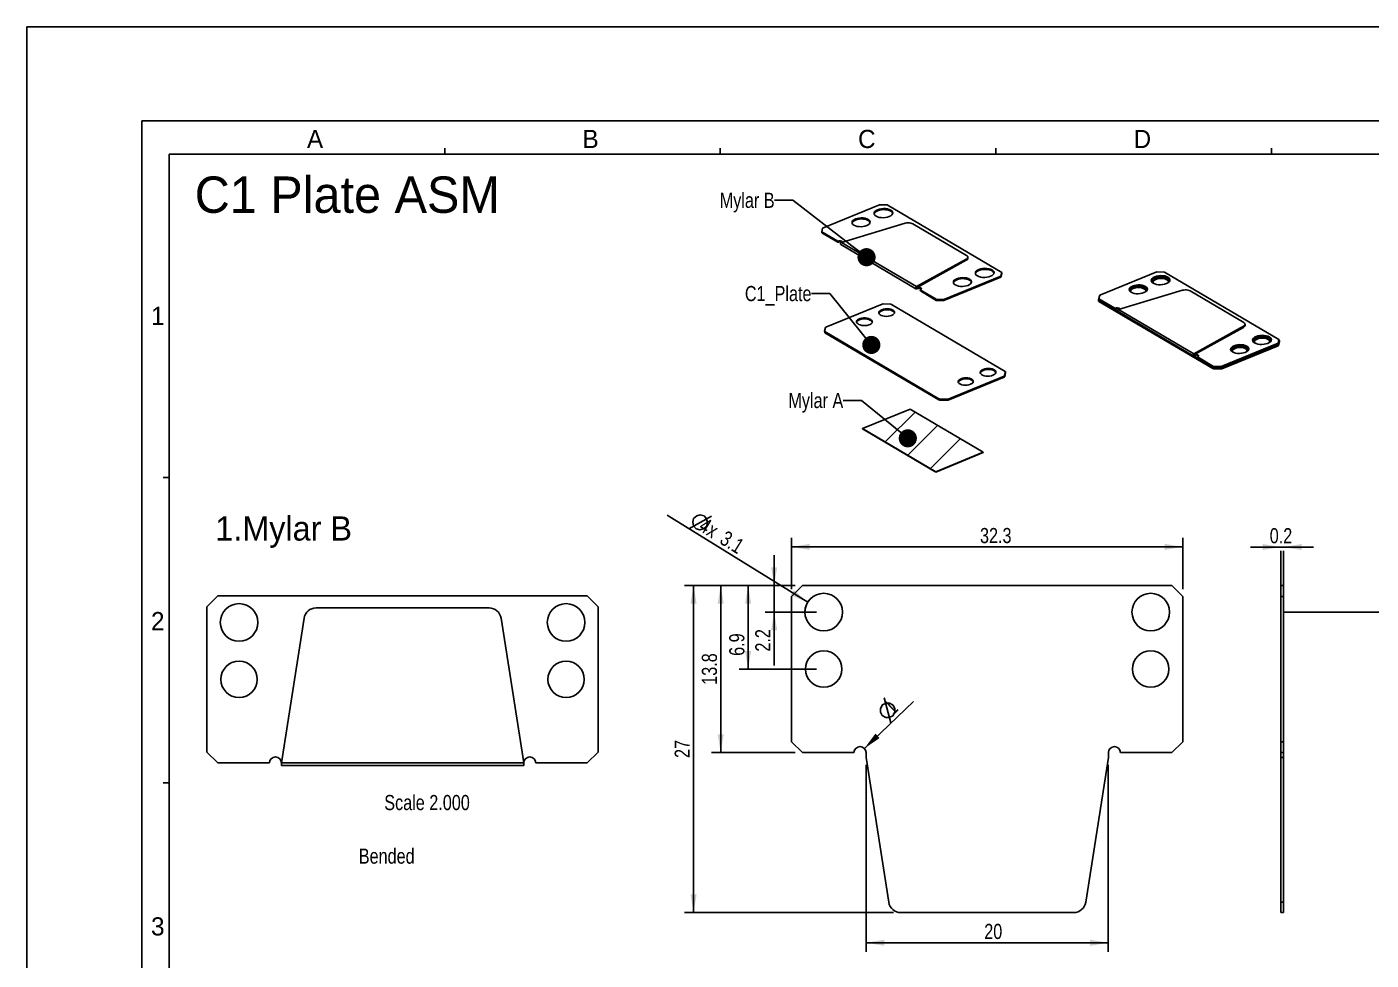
# Model space of a CAD drawing. Header units: millimetres. Extents: x 0 to 420, y 0 to 297.
# Drawn here: x 0 to 222, y 142.9 to 297 of the extents above; entities that cross this region are included whole.
import ezdxf

# ---------------------------------------------------------------- set-up
doc = ezdxf.new("R2010")
doc.units = ezdxf.units.MM
doc.header["$LTSCALE"] = 23.1
doc.layers.get('0').update_dxf_attribs({"linetype": 'CONTINUOUS'})
doc.layers.add('ASSEM_MEM', color=7, linetype='CONTINUOUS')
doc.styles.get("Standard").update_dxf_attribs({"font": 'txt', "width": 0.8})
doc.styles.add('TEXTSTYLE_2', font='txt')
doc.styles.add('TEXTSTYLE_9', font='ar_wgl__.ttf')
doc.dimstyles.new('DIMSTYLE_1', dxfattribs={"dimtxt": 2.5, "dimasz": 3, "dimexe": 1.5, "dimexo": 1.2, "dimtad": 1, "dimlfac": 0.5, "dimdsep": 46, "dimtxsty": 'STANDARD', "dimblk": '_FILLED', "dimblk1": '_FILLED', "dimblk2": '_FILLED', "dimcen": 0.09, "dimazin": 2, "dimtp": 0.01, "dimtm": 0.01, "dimtfac": 1, "dimtofl": 0, "dimtmove": 0, "dimatfit": 3, "dimldrblk": '_FILLED', "dimfxl": 1, "dimtolj": 1, "dimarcsym": 0})
doc.dimstyles.new('DIMSTYLE_2', dxfattribs={"dimtxt": 2.5, "dimasz": 3, "dimexe": 1.5, "dimexo": 1.2, "dimtad": 1, "dimlfac": 0.5, "dimdsep": 46, "dimtxsty": 'STANDARD', "dimblk": '_FILLED', "dimblk1": '_FILLED', "dimblk2": '_FILLED', "dimcen": 0.09, "dimazin": 2, "dimtp": 0.01, "dimtm": 0.01, "dimtfac": 1, "dimtofl": 0, "dimtmove": 0, "dimatfit": 1, "dimldrblk": '_FILLED', "dimfxl": 1, "dimtolj": 1, "dimarcsym": 0})
doc.dimstyles.get("Standard").update_dxf_attribs({"dimtxt": 2.5, "dimasz": 3, "dimexe": 1.5, "dimexo": 1.2, "dimtad": 1, "dimdsep": 46, "dimtxsty": 'STANDARD', "dimblk": '_FILLED', "dimblk1": '_FILLED', "dimblk2": '_FILLED', "dimcen": 0.09, "dimazin": 2, "dimtol": 1, "dimtp": 0.01, "dimtm": 0.01, "dimtfac": 1, "dimtofl": 0, "dimtmove": 0, "dimatfit": 3, "dimldrblk": '_FILLED', "dimfxl": 1, "dimtolj": 1, "dimarcsym": 0})

# ---------------------------------------------------------------- blocks, each defined once
blk = doc.blocks.new('_FILLED')
at = {"color": 0, "linetype": 'BYBLOCK'}
blk.add_solid([(0, 0), (-1, 0.167), (-1, -0.167)], dxfattribs=at)
blk = doc.blocks.new('*D5')
at = {"color": 7, "linetype": 'CONTINUOUS'}
for p, q in [((126.28, 204.19), (126.28, 212.66)), ((126.28, 211.16), (158.58, 211.16)), ((190.88, 211.16), (158.58, 211.16)), ((190.88, 204.19), (190.88, 212.66))]:
    blk.add_line(p, q, dxfattribs=at)
at = {"color": 7, "linetype": 'CONTINUOUS', "xscale": 3, "yscale": 3, "zscale": 3, "rotation": 180}
blk.add_blockref('_FILLED', (126.28, 211.16), dxfattribs=at)
at = {"color": 7, "linetype": 'CONTINUOUS', "xscale": 3, "yscale": 3, "zscale": 3}
blk.add_blockref('_FILLED', (190.88, 211.16), dxfattribs=at)
at = {"color": 7, "linetype": 'CONTINUOUS', "insert": (159.99, 214.28), "char_height": 2.5, "width": 8, "attachment_point": 2, "line_spacing_factor": 0.9}
blk.add_mtext('32.3', dxfattribs=at)
blk = doc.blocks.new('*D6')
at = {"color": 7, "linetype": 'CONTINUOUS'}
for p, q in [((207.08, 211.13), (202.08, 211.13)), ((202.08, 211.13), (207.28, 211.13)), ((212.48, 211.13), (207.28, 211.13)), ((207.48, 211.13), (212.48, 211.13)), ((207.08, 201.59), (207.08, 210.5)), ((207.48, 204.19), (207.48, 210.5))]:
    blk.add_line(p, q, dxfattribs=at)
at = {"color": 7, "linetype": 'CONTINUOUS', "xscale": 3, "yscale": 3, "zscale": 3}
blk.add_blockref('_FILLED', (207.08, 211.13), dxfattribs=at)
at = {"color": 7, "linetype": 'CONTINUOUS', "xscale": 3, "yscale": 3, "zscale": 3, "rotation": 180}
blk.add_blockref('_FILLED', (207.48, 211.13), dxfattribs=at)
at = {"color": 7, "linetype": 'CONTINUOUS', "insert": (207.09, 214.25), "char_height": 2.5, "width": 6, "attachment_point": 2, "line_spacing_factor": 0.9}
blk.add_mtext('0.2', dxfattribs=at)
blk = doc.blocks.new('*D7')
at = {"color": 7, "linetype": 'CONTINUOUS'}
for p, q in [((126.88, 204.79), (108.59, 204.79)), ((110.09, 204.79), (110.09, 177.79)), ((110.09, 150.79), (110.09, 177.79)), ((143.09, 150.79), (108.59, 150.79))]:
    blk.add_line(p, q, dxfattribs=at)
at = {"color": 7, "linetype": 'CONTINUOUS', "xscale": 3, "yscale": 3, "zscale": 3}
for p, rotation in [((110.09, 204.79), 90), ((110.09, 150.79), 270)]:
    blk.add_blockref('_FILLED', p, dxfattribs=dict(at, rotation=rotation))
at = {"color": 7, "linetype": 'CONTINUOUS', "insert": (106.96, 177.79), "char_height": 2.5, "width": 4, "attachment_point": 2, "rotation": 90, "line_spacing_factor": 0.9}
blk.add_mtext('27', dxfattribs=at)
blk = doc.blocks.new('*D11')
at = {"color": 7, "linetype": 'CONTINUOUS'}
blk.add_line((128.94, 202.02), (105.71, 216.37), dxfattribs=at)
at = {"color": 7, "linetype": 'CONTINUOUS', "xscale": 3, "yscale": 3, "zscale": 3, "rotation": 328.2949867816}
blk.add_blockref('_FILLED', (128.94, 202.02), dxfattribs=at)
at = {"color": 7, "linetype": 'CONTINUOUS', "insert": (118.7, 212.02), "char_height": 2.5, "width": 20, "attachment_point": 3, "rotation": 328.295, "line_spacing_factor": 0.9}
blk.add_mtext('4x{\\ftxt;\\W0.0001;\\H0.0001;\\~}{\\ftxt;\\W1.3333333333;\\H2.5; }{\\ftxt;\\W0.0001;\\H0.0001;\\~}3.1', dxfattribs=at)
blk = doc.blocks.new('*D13')
at = {"color": 7, "linetype": 'CONTINUOUS'}
for p, q in [((126.88, 204.79), (113.07, 204.79)), ((114.57, 204.79), (114.57, 190.99)), ((114.57, 177.19), (114.57, 190.99)), ((126.88, 177.19), (113.07, 177.19))]:
    blk.add_line(p, q, dxfattribs=at)
at = {"color": 7, "linetype": 'CONTINUOUS', "xscale": 3, "yscale": 3, "zscale": 3}
for p, rotation in [((114.57, 204.79), 90), ((114.57, 177.19), 270)]:
    blk.add_blockref('_FILLED', p, dxfattribs=dict(at, rotation=rotation))
at = {"color": 7, "linetype": 'CONTINUOUS', "insert": (111.45, 190.99), "char_height": 2.5, "width": 8, "attachment_point": 2, "rotation": 90, "line_spacing_factor": 0.9}
blk.add_mtext('13.8', dxfattribs=at)
blk = doc.blocks.new('*D14')
at = {"color": 7, "linetype": 'CONTINUOUS'}
for p, q in [((123.4, 204.79), (123.4, 209.79)), ((123.4, 209.79), (123.4, 202.59)), ((126.88, 204.79), (121.9, 204.79)), ((123.4, 191.58), (123.4, 202.59)), ((130.38, 200.39), (121.9, 200.39)), ((123.4, 200.39), (123.4, 191.58))]:
    blk.add_line(p, q, dxfattribs=at)
at = {"color": 7, "linetype": 'CONTINUOUS', "xscale": 3, "yscale": 3, "zscale": 3}
for p, rotation in [((123.4, 204.79), 270), ((123.4, 200.39), 90)]:
    blk.add_blockref('_FILLED', p, dxfattribs=dict(at, rotation=rotation))
at = {"color": 7, "linetype": 'CONTINUOUS', "insert": (120.27, 197.58), "char_height": 2.5, "width": 6, "attachment_point": 3, "rotation": 90, "line_spacing_factor": 0.9}
blk.add_mtext('2.2', dxfattribs=at)
blk = doc.blocks.new('*D15')
at = {"color": 7, "linetype": 'CONTINUOUS'}
for p, q in [((126.88, 204.79), (117.6, 204.79)), ((119.1, 204.79), (119.1, 197.89)), ((119.1, 190.99), (119.1, 197.89)), ((130.38, 190.99), (117.6, 190.99))]:
    blk.add_line(p, q, dxfattribs=at)
at = {"color": 7, "linetype": 'CONTINUOUS', "xscale": 3, "yscale": 3, "zscale": 3}
for p, rotation in [((119.1, 204.79), 90), ((119.1, 190.99), 270)]:
    blk.add_blockref('_FILLED', p, dxfattribs=dict(at, rotation=rotation))
at = {"color": 7, "linetype": 'CONTINUOUS', "insert": (115.98, 195.02), "char_height": 2.5, "width": 6, "attachment_point": 2, "rotation": 90, "line_spacing_factor": 0.9}
blk.add_mtext('6.9', dxfattribs=at)
blk = doc.blocks.new('*D16')
at = {"color": 7, "linetype": 'CONTINUOUS'}
for p, q in [((138.58, 175.19), (138.58, 144.3)), ((178.58, 175.19), (178.58, 144.3)), ((138.58, 145.8), (158.58, 145.8)), ((178.58, 145.8), (158.58, 145.8))]:
    blk.add_line(p, q, dxfattribs=at)
at = {"color": 7, "linetype": 'CONTINUOUS', "xscale": 3, "yscale": 3, "zscale": 3, "rotation": 180}
blk.add_blockref('_FILLED', (138.58, 145.8), dxfattribs=at)
at = {"color": 7, "linetype": 'CONTINUOUS', "xscale": 3, "yscale": 3, "zscale": 3}
blk.add_blockref('_FILLED', (178.58, 145.8), dxfattribs=at)
at = {"color": 7, "linetype": 'CONTINUOUS', "insert": (159.58, 148.92), "char_height": 2.5, "width": 4, "attachment_point": 2, "line_spacing_factor": 0.9}
blk.add_mtext('20', dxfattribs=at)
blk = doc.blocks.new('*D17')
at = {"color": 7, "linetype": 'CONTINUOUS'}
blk.add_line((138.3, 177.88), (146.38, 185.63), dxfattribs=at)
at = {"color": 7, "linetype": 'CONTINUOUS', "xscale": 3, "yscale": 3, "zscale": 3, "rotation": 223.8231739603}
blk.add_blockref('_FILLED', (138.3, 177.88), dxfattribs=at)
at = {"color": 7, "linetype": 'CONTINUOUS', "insert": (140.37, 184.2), "char_height": 2.5, "width": 8, "attachment_point": 1, "rotation": 43.8232, "line_spacing_factor": 0.9, "style": 'TEXTSTYLE_2'}
blk.add_mtext('{\\ftxt;\\W0.0001;\\H0.0001;\\~}{\\ftxt;\\W1.3333333333;\\H2.5; }{\\ftxt;\\W0.0001;\\H0.0001;\\~}{\\W0.8;1}', dxfattribs=at)

msp = doc.modelspace()

# ---------------------------------------------------------------- linework, layer by layer
at = {"color": 7, "linetype": 'CONTINUOUS'}
for p, q in [((0, 0), (0, 297)), ((0, 297), (420, 297)), ((19, 15.5), (19, 281.5)), ((19, 281.5), (401, 281.5)), ((23.5, 276), (23.5, 21)), ((23.5, 276), (396, 276)), ((69, 276), (69, 277)), ((114.5, 276), (114.5, 277)), ((160, 276), (160, 277)), ((205.5, 276), (205.5, 277)), ((23.5, 222.6), (22.5, 222.6)), ((109.293, 214.156), (113.037, 216.252)), ((142.685, 182.086), (141.591, 186.234)), ((23.5, 172.2), (22.5, 172.2))]:
    msp.add_line(p, q, dxfattribs=at)
for points in [[(110.102, 215.861), (110.607, 216.283), (111.181, 216.419), (111.822, 216.267), (112.244, 215.762), (112.38, 215.188), (112.228, 214.547), (111.723, 214.125), (111.149, 213.989), (110.508, 214.141), (110.086, 214.646), (109.95, 215.22), (110.102, 215.861)], [(141.236, 183.295), (140.954, 183.89), (140.966, 184.479), (141.272, 185.062), (141.868, 185.344), (142.457, 185.332), (143.04, 185.026), (143.322, 184.43), (143.31, 183.841), (143.003, 183.258), (142.408, 182.976), (141.819, 182.988), (141.236, 183.295)]]:
    msp.add_lwpolyline(points, dxfattribs=at)
msp.add_arc((131.581, 200.388), 3.1, 127.13373, 180, dxfattribs=at)
at = {"layer": 'ASSEM_MEM', "color": 7, "linetype": 'CONTINUOUS'}
for p, q in [((140.813, 267.636), (131.404, 263.781)), ((142.076, 267.597), (140.813, 267.636)), ((160.986, 256.459), (142.076, 267.597)), ((145.036, 264.579), (134.505, 261.42)), ((136.297, 264.694), (136.275, 264.596)), ((139.233, 264.711), (139.22, 264.763)), ((139.933, 266.208), (139.91, 266.104)), ((142.968, 266.223), (142.954, 266.279)), ((155.171, 259.272), (146.312, 264.49)), ((131.404, 263.781), (131.256, 263.163)), ((131.256, 263.163), (131.262, 262.988)), ((131.256, 263.163), (133.891, 261.611)), ((131.262, 262.988), (133.897, 261.436)), ((133.897, 261.436), (133.891, 261.611)), ((146.81, 253.769), (134.41, 261.073)), ((146.906, 254.116), (134.505, 261.42)), ((134.556, 261.435), (134.551, 261.438)), ((146.906, 254.116), (155.12, 258.64)), ((155.126, 258.465), (146.911, 253.942)), ((155.12, 258.64), (155.126, 258.465)), ((155.386, 258.984), (155.392, 258.81)), ((151.43, 251.985), (160.839, 255.841)), ((151.436, 251.81), (160.845, 255.666)), ((156.673, 256.348), (156.651, 256.244)), ((159.708, 256.363), (159.694, 256.419)), ((160.839, 255.841), (160.986, 256.459)), ((160.839, 255.841), (160.845, 255.666)), ((160.992, 256.284), (160.845, 255.666)), ((160.986, 256.459), (160.992, 256.284)), ((186.584, 256.57), (177.175, 252.714)), ((187.847, 256.531), (186.584, 256.57)), ((206.757, 245.392), (187.847, 256.531)), ((146.917, 253.767), (146.906, 254.116)), ((147.537, 253.402), (147.531, 253.576)), ((147.531, 253.576), (150.167, 252.024)), ((147.537, 253.402), (150.172, 251.85)), ((147.687, 253.685), (147.659, 253.717)), ((153.037, 254.834), (153.016, 254.736)), ((155.973, 254.851), (155.96, 254.902)), ((190.807, 253.513), (180.277, 250.354)), ((182.068, 253.627), (182.046, 253.529)), ((182.277, 253.509), (182.237, 253.398)), ((182.346, 253.192), (182.583, 253.082)), ((182.543, 253.101), (182.486, 253.134)), ((184.452, 253.763), (184.446, 253.938)), ((184.446, 253.938), (184.57, 253.865)), ((184.452, 253.763), (184.576, 253.69)), ((184.576, 253.69), (184.57, 253.865)), ((184.825, 253.426), (184.824, 253.432)), ((185.004, 253.644), (184.991, 253.696)), ((185.704, 255.142), (185.681, 255.038)), ((185.94, 254.913), (185.935, 254.887)), ((186.032, 255.061), (185.94, 254.913)), ((187.874, 254.522), (188.168, 254.618)), ((188.497, 254.958), (188.458, 255.057)), ((188.739, 255.156), (188.725, 255.213)), ((200.942, 248.206), (192.083, 253.424)), ((141.234, 251.232), (131.956, 247.429)), ((142.621, 251.217), (141.381, 251.256)), ((161.562, 240.107), (142.755, 251.184)), ((150.167, 252.024), (150.172, 251.85)), ((150.167, 252.024), (151.43, 251.985)), ((151.436, 251.81), (150.172, 251.85)), ((151.43, 251.985), (151.436, 251.81)), ((176.964, 251.93), (176.963, 251.917)), ((176.963, 251.917), (176.969, 251.742)), ((177.109, 252.536), (176.964, 251.93)), ((176.979, 251.88), (177.006, 251.859)), ((177.006, 251.859), (177.012, 251.684)), ((177.006, 251.859), (195.814, 240.781)), ((177.012, 251.684), (195.819, 240.606)), ((177.175, 252.714), (177.027, 252.096)), ((177.027, 252.096), (177.033, 251.921)), ((177.027, 252.096), (179.662, 250.544)), ((177.033, 251.921), (179.668, 250.369)), ((139.224, 248.59), (139.218, 248.765)), ((139.218, 248.765), (139.342, 248.691)), ((139.348, 248.517), (139.342, 248.691)), ((140.712, 249.74), (140.707, 249.714)), ((140.803, 249.888), (140.712, 249.74)), ((143.269, 249.785), (143.23, 249.884)), ((179.668, 250.369), (179.662, 250.544)), ((192.581, 242.703), (180.181, 250.007)), ((192.677, 243.05), (180.277, 250.354)), ((180.327, 250.369), (180.322, 250.372)), ((131.736, 246.756), (131.735, 246.744)), ((131.735, 246.743), (131.741, 246.569)), ((131.881, 247.362), (131.736, 246.756)), ((131.778, 246.686), (131.784, 246.511)), ((131.778, 246.686), (150.585, 235.608)), ((131.784, 246.511), (150.591, 235.433)), ((137.049, 248.336), (137.009, 248.225)), ((137.382, 247.888), (137.258, 247.961)), ((139.224, 248.59), (139.348, 248.517)), ((139.597, 248.253), (139.596, 248.259)), ((192.677, 243.05), (200.891, 247.573)), ((200.897, 247.399), (192.683, 242.875)), ((200.891, 247.573), (200.897, 247.399)), ((201.157, 247.918), (201.163, 247.743)), ((197.201, 240.918), (206.61, 244.774)), ((197.207, 240.744), (206.616, 244.6)), ((197.334, 240.734), (206.613, 244.536)), ((197.34, 240.559), (206.619, 244.362)), ((202.444, 245.282), (202.422, 245.178)), ((202.68, 245.053), (202.676, 245.027)), ((202.772, 245.201), (202.68, 245.053)), ((204.614, 244.662), (204.909, 244.758)), ((205.237, 245.098), (205.198, 245.197)), ((205.479, 245.296), (205.465, 245.353)), ((206.61, 244.774), (206.757, 245.392)), ((206.61, 244.774), (206.616, 244.6)), ((206.613, 244.536), (206.649, 244.556)), ((206.619, 244.362), (206.613, 244.536)), ((206.763, 245.217), (206.616, 244.6)), ((206.649, 244.556), (206.675, 244.578)), ((206.675, 244.578), (206.687, 244.603)), ((206.687, 244.603), (206.832, 245.209)), ((206.693, 244.429), (206.687, 244.603)), ((206.838, 245.035), (206.693, 244.429)), ((206.757, 245.392), (206.763, 245.217)), ((206.79, 245.28), (206.761, 245.297)), ((206.817, 245.259), (206.79, 245.28)), ((206.831, 245.235), (206.817, 245.259)), ((206.833, 245.222), (206.831, 245.235)), ((206.832, 245.209), (206.833, 245.222)), ((206.832, 245.209), (206.838, 245.035)), ((206.834, 245.209), (206.839, 245.047)), ((206.839, 245.047), (206.838, 245.035)), ((192.688, 242.7), (192.677, 243.05)), ((193.303, 242.51), (195.938, 240.958)), ((193.308, 242.335), (193.303, 242.51)), ((193.308, 242.335), (195.943, 240.783)), ((193.458, 242.619), (193.431, 242.651)), ((198.808, 243.767), (198.787, 243.669)), ((199.044, 243.54), (199.041, 243.519)), ((199.132, 243.682), (199.044, 243.54)), ((200.907, 243.173), (201.193, 243.266)), ((201.502, 243.585), (201.465, 243.678)), ((201.744, 243.784), (201.731, 243.836)), ((157.452, 239.88), (157.447, 239.854)), ((157.544, 240.028), (157.452, 239.88)), ((160.009, 239.924), (159.97, 240.024)), ((161.459, 239.43), (161.604, 240.036)), ((161.61, 239.861), (161.465, 239.255)), ((161.605, 240.049), (161.603, 240.061)), ((161.604, 240.036), (161.605, 240.049)), ((161.604, 240.036), (161.61, 239.861)), ((161.606, 240.036), (161.611, 239.874)), ((161.611, 239.874), (161.61, 239.861)), ((195.819, 240.606), (195.814, 240.781)), ((195.897, 240.753), (195.947, 240.748)), ((195.938, 240.958), (197.201, 240.918)), ((195.938, 240.958), (195.943, 240.783)), ((197.207, 240.744), (195.943, 240.783)), ((195.947, 240.748), (197.187, 240.71)), ((195.953, 240.574), (195.947, 240.748)), ((197.193, 240.535), (195.953, 240.574)), ((197.187, 240.71), (197.239, 240.711)), ((197.187, 240.71), (197.193, 240.535)), ((197.201, 240.918), (197.207, 240.744)), ((197.239, 240.711), (197.289, 240.72)), ((197.289, 240.72), (197.334, 240.734)), ((197.334, 240.734), (197.34, 240.559)), ((152.106, 235.561), (161.385, 239.363)), ((152.112, 235.386), (161.39, 239.188)), ((153.816, 238.367), (153.812, 238.346)), ((153.904, 238.509), (153.816, 238.367)), ((156.274, 238.412), (156.237, 238.505)), ((161.39, 239.188), (161.385, 239.363)), ((161.465, 239.255), (161.459, 239.43)), ((150.591, 235.433), (150.585, 235.608)), ((150.719, 235.575), (151.959, 235.536)), ((150.725, 235.4), (150.719, 235.575)), ((151.964, 235.362), (150.725, 235.4)), ((151.959, 235.536), (151.964, 235.362)), ((152.106, 235.561), (152.112, 235.386)), ((137.99, 230.676), (145.831, 233.889)), ((141.728, 228.474), (146.656, 233.403)), ((145.831, 233.889), (157.921, 226.768)), ((145.466, 226.272), (150.394, 231.201)), ((150.08, 223.555), (137.99, 230.676)), ((137.99, 230.676), (137.991, 230.632)), ((150.082, 223.511), (137.991, 230.632)), ((149.204, 224.071), (154.132, 228.999)), ((157.921, 226.768), (150.08, 223.555)), ((157.922, 226.724), (150.082, 223.511)), ((157.785, 226.712), (157.87, 226.797)), ((157.921, 226.768), (157.922, 226.724)), ((150.08, 223.555), (150.082, 223.511)), ((126.281, 202.988), (128.081, 204.788)), ((128.081, 204.788), (189.081, 204.788)), ((189.081, 204.788), (190.881, 202.988)), ((207.079, 150.788), (207.079, 204.788)), ((207.479, 204.788), (207.079, 204.788)), ((207.479, 150.788), (207.479, 204.788)), ((31.538, 203.082), (29.738, 201.282)), ((92.538, 203.082), (31.538, 203.082)), ((94.338, 201.282), (92.538, 203.082)), ((126.281, 178.988), (126.281, 202.988)), ((190.881, 202.988), (190.881, 178.988)), ((207.479, 202.988), (207.079, 202.988)), ((29.738, 201.282), (29.738, 177.282)), ((76.327, 201.082), (47.75, 201.082)), ((94.338, 177.282), (94.338, 201.282)), ((240.279, 200.388), (207.479, 200.388)), ((45.774, 199.39), (42.038, 175.482)), ((82.038, 175.482), (78.303, 199.39)), ((128.081, 177.188), (126.281, 178.988)), ((190.881, 178.988), (189.081, 177.188)), ((207.479, 178.988), (207.079, 178.988)), ((29.738, 177.282), (31.538, 175.482)), ((31.538, 175.482), (40.038, 175.482)), ((42.038, 175.082), (42.038, 175.482)), ((82.038, 175.482), (42.038, 175.482)), ((82.038, 175.082), (82.038, 175.482)), ((84.038, 175.482), (92.538, 175.482)), ((92.538, 175.482), (94.338, 177.282)), ((136.581, 177.188), (128.081, 177.188)), ((138.581, 177.188), (138.581, 176.388)), ((138.581, 176.388), (142.317, 152.479)), ((174.846, 152.479), (178.581, 176.388)), ((178.581, 176.388), (178.581, 177.188)), ((189.081, 177.188), (180.581, 177.188)), ((207.479, 177.188), (207.079, 177.188)), ((207.079, 176.388), (207.479, 176.388)), ((82.038, 175.082), (42.038, 175.082)), ((207.079, 152.479), (207.479, 152.479)), ((144.293, 150.788), (172.87, 150.788)), ((207.079, 150.788), (207.479, 150.788))]:
    msp.add_line(p, q, dxfattribs=at)
for points in [[(140.475, 266.817), (140.229, 266.692), (140.043, 266.545), (139.927, 266.383), (139.887, 266.199)], [(140.481, 266.642), (140.235, 266.517), (140.049, 266.37), (139.933, 266.208)], [(142.985, 266.303), (142.948, 266.454), (142.835, 266.611), (142.652, 266.749), (142.407, 266.862), (142.114, 266.945), (141.787, 266.993), (141.443, 267.004), (141.098, 266.977), (140.77, 266.914), (140.475, 266.817)], [(142.954, 266.279), (142.841, 266.436), (142.657, 266.574), (142.413, 266.688), (142.12, 266.771), (141.793, 266.819), (141.449, 266.829), (141.104, 266.802), (140.776, 266.739), (140.481, 266.642)], [(136.821, 265.289), (136.583, 265.168), (136.403, 265.025), (136.291, 264.868), (136.252, 264.691)], [(136.252, 264.691), (136.288, 264.544), (136.398, 264.393), (136.575, 264.259), (136.812, 264.149), (137.095, 264.069), (137.412, 264.022), (137.745, 264.012), (138.079, 264.038), (138.396, 264.099), (138.681, 264.193)], [(136.827, 265.114), (136.589, 264.993), (136.409, 264.85), (136.297, 264.694)], [(139.25, 264.791), (139.214, 264.937), (139.105, 265.089), (138.927, 265.223), (138.691, 265.333), (138.407, 265.413), (138.091, 265.459), (137.757, 265.47), (137.424, 265.443), (137.106, 265.382), (136.821, 265.289)], [(139.22, 264.763), (139.111, 264.914), (138.933, 265.048), (138.697, 265.158), (138.413, 265.238), (138.097, 265.284), (137.763, 265.295), (137.429, 265.269), (137.112, 265.207), (136.827, 265.114)], [(138.681, 264.193), (138.92, 264.314), (139.099, 264.456), (139.212, 264.613), (139.25, 264.791)], [(139.887, 266.199), (139.924, 266.048), (140.038, 265.891), (140.221, 265.753), (140.465, 265.639), (140.758, 265.557), (141.085, 265.509), (141.43, 265.498), (141.775, 265.525), (142.103, 265.588), (142.397, 265.685)], [(142.397, 265.685), (142.644, 265.81), (142.829, 265.957), (142.945, 266.119), (142.985, 266.303)], [(146.312, 264.49), (146.145, 264.567), (145.944, 264.621), (145.72, 264.65), (145.486, 264.653), (145.254, 264.629), (145.036, 264.579)], [(134.693, 261.476), (134.687, 261.498), (134.634, 261.561), (134.545, 261.613), (134.43, 261.65), (134.294, 261.669), (134.153, 261.668), (134.014, 261.648), (133.891, 261.611)], [(134.551, 261.438), (134.435, 261.475), (134.3, 261.494), (134.158, 261.494), (134.02, 261.474), (133.897, 261.436)], [(134.41, 261.073), (134.405, 261.076), (134.369, 261.119), (134.355, 261.181), (134.364, 261.253), (134.396, 261.323), (134.446, 261.382), (134.505, 261.42)], [(155.12, 258.64), (155.259, 258.736), (155.349, 258.844)], [(155.392, 258.81), (155.391, 258.783), (155.355, 258.669), (155.265, 258.561), (155.126, 258.465)], [(155.386, 258.984), (155.367, 259.071), (155.294, 259.178), (155.171, 259.272)], [(155.349, 258.844), (155.386, 258.958), (155.386, 258.984)], [(153.561, 255.428), (153.323, 255.307), (153.143, 255.165), (153.031, 255.008), (152.992, 254.83)], [(155.991, 254.931), (155.955, 255.077), (155.845, 255.229), (155.668, 255.363), (155.431, 255.472), (155.148, 255.552), (154.831, 255.599), (154.498, 255.609), (154.164, 255.583), (153.846, 255.522), (153.561, 255.428)], [(155.96, 254.902), (155.851, 255.054), (155.673, 255.188), (155.437, 255.298), (155.153, 255.378), (154.837, 255.424), (154.503, 255.435), (154.17, 255.408), (153.852, 255.347), (153.567, 255.254)], [(157.215, 256.957), (156.969, 256.832), (156.783, 256.685), (156.667, 256.523), (156.627, 256.339)], [(156.627, 256.339), (156.665, 256.188), (156.778, 256.031), (156.961, 255.893), (157.206, 255.779), (157.499, 255.696), (157.826, 255.648), (158.17, 255.638), (158.515, 255.665), (158.843, 255.728), (159.138, 255.825)], [(157.221, 256.782), (156.975, 256.657), (156.789, 256.51), (156.673, 256.348)], [(159.726, 256.443), (159.688, 256.594), (159.575, 256.75), (159.392, 256.889), (159.147, 257.002), (158.854, 257.085), (158.527, 257.133), (158.183, 257.144), (157.838, 257.117), (157.51, 257.053), (157.215, 256.957)], [(159.694, 256.419), (159.581, 256.576), (159.398, 256.714), (159.153, 256.828), (158.86, 256.91), (158.533, 256.958), (158.189, 256.969), (157.844, 256.942), (157.516, 256.879), (157.221, 256.782)], [(159.138, 255.825), (159.384, 255.95), (159.57, 256.097), (159.686, 256.259), (159.726, 256.443)], [(186.246, 255.751), (186, 255.626), (185.814, 255.478), (185.698, 255.317), (185.658, 255.133)], [(186.252, 255.576), (186.006, 255.451), (185.82, 255.304), (185.704, 255.142)], [(186.407, 255.485), (186.187, 255.371), (186.026, 255.236), (185.934, 255.088), (185.914, 254.966)], [(186.413, 255.31), (186.193, 255.196), (186.032, 255.061)], [(188.756, 255.236), (188.719, 255.388), (188.606, 255.544), (188.423, 255.683), (188.178, 255.796), (187.885, 255.879), (187.558, 255.927), (187.214, 255.938), (186.869, 255.911), (186.541, 255.847), (186.246, 255.751)], [(188.725, 255.213), (188.612, 255.369), (188.428, 255.508), (188.184, 255.621), (187.891, 255.704), (187.564, 255.752), (187.22, 255.763), (186.875, 255.736), (186.547, 255.672), (186.252, 255.576)], [(188.512, 255.053), (188.51, 255.084), (188.452, 255.232), (188.322, 255.367), (188.128, 255.482), (187.88, 255.569), (187.594, 255.623), (187.286, 255.642), (186.973, 255.624), (186.675, 255.571), (186.407, 255.485)], [(188.458, 255.057), (188.328, 255.192), (188.134, 255.307), (187.886, 255.394), (187.6, 255.448), (187.292, 255.467), (186.979, 255.45), (186.68, 255.396), (186.413, 255.31)], [(146.81, 253.769), (146.805, 253.773), (146.769, 253.815), (146.755, 253.877), (146.764, 253.949), (146.796, 254.02), (146.846, 254.078), (146.906, 254.116)], [(146.917, 253.767), (146.857, 253.755), (146.81, 253.769)], [(147.721, 253.776), (147.707, 253.829), (147.654, 253.892), (147.565, 253.944), (147.45, 253.981), (147.314, 254), (147.173, 253.999), (147.034, 253.979), (146.911, 253.942)], [(147.659, 253.717), (147.571, 253.769), (147.455, 253.806), (147.321, 253.825), (147.178, 253.825), (147.04, 253.805), (146.917, 253.767)], [(147.531, 253.576), (147.629, 253.629), (147.694, 253.692), (147.721, 253.761), (147.721, 253.776)], [(152.992, 254.83), (153.028, 254.684), (153.138, 254.533), (153.315, 254.399), (153.552, 254.289), (153.835, 254.209), (154.152, 254.162), (154.485, 254.152), (154.819, 254.178), (155.136, 254.239), (155.421, 254.333)], [(153.567, 255.254), (153.329, 255.133), (153.149, 254.99), (153.037, 254.834)], [(155.421, 254.333), (155.66, 254.454), (155.84, 254.596), (155.952, 254.753), (155.991, 254.931)], [(182.592, 254.222), (182.354, 254.101), (182.174, 253.959), (182.062, 253.802), (182.023, 253.624)], [(182.023, 253.624), (182.059, 253.478), (182.169, 253.326), (182.346, 253.192)], [(182.598, 254.047), (182.36, 253.926), (182.18, 253.784), (182.068, 253.627)], [(182.815, 254.038), (182.579, 253.941), (182.394, 253.82), (182.272, 253.684), (182.219, 253.538), (182.217, 253.494)], [(182.217, 253.494), (182.238, 253.393), (182.329, 253.255), (182.486, 253.134)], [(184.452, 253.763), (184.238, 253.861), (183.98, 253.929), (183.692, 253.965), (183.391, 253.965), (183.095, 253.931), (182.821, 253.863), (182.584, 253.766), (182.4, 253.646), (182.277, 253.509)], [(182.583, 253.082), (182.866, 253.002), (183.183, 252.956), (183.516, 252.945), (183.85, 252.972), (184.167, 253.033), (184.452, 253.126)], [(185.021, 253.724), (184.985, 253.871), (184.876, 254.022), (184.698, 254.156), (184.462, 254.266), (184.178, 254.346), (183.862, 254.393), (183.528, 254.403), (183.195, 254.377), (182.877, 254.316), (182.592, 254.222)], [(184.991, 253.696), (184.882, 253.848), (184.704, 253.982), (184.468, 254.091), (184.184, 254.171), (183.868, 254.218), (183.534, 254.228), (183.201, 254.202), (182.883, 254.141), (182.598, 254.047)], [(184.446, 253.938), (184.232, 254.035), (183.974, 254.104), (183.686, 254.139), (183.385, 254.14), (183.089, 254.105), (182.815, 254.038)], [(184.452, 253.126), (184.691, 253.247), (184.87, 253.39)], [(184.839, 253.505), (184.818, 253.607), (184.727, 253.744), (184.57, 253.865)], [(184.824, 253.432), (184.733, 253.569), (184.576, 253.69)], [(184.788, 253.325), (184.838, 253.461), (184.839, 253.505)], [(184.87, 253.39), (184.983, 253.547), (185.021, 253.724)], [(185.658, 255.133), (185.695, 254.981), (185.809, 254.825), (185.992, 254.686), (186.236, 254.573), (186.529, 254.49), (186.856, 254.442), (187.201, 254.431), (187.546, 254.458), (187.874, 254.522)], [(185.914, 254.966), (185.916, 254.936), (185.974, 254.788), (186.104, 254.652), (186.241, 254.572)], [(188.168, 254.618), (188.415, 254.743), (188.6, 254.891), (188.716, 255.052), (188.756, 255.236)], [(188.258, 254.664), (188.401, 254.784), (188.492, 254.931), (188.512, 255.053)], [(192.083, 253.424), (191.916, 253.5), (191.715, 253.555), (191.492, 253.584), (191.257, 253.587), (191.025, 253.562), (190.807, 253.513)], [(141.381, 251.256), (141.329, 251.254), (141.279, 251.246), (141.234, 251.232)], [(142.755, 251.184), (142.717, 251.201), (142.672, 251.212), (142.621, 251.217)], [(176.963, 251.917), (176.965, 251.904), (176.979, 251.88)], [(177.012, 251.684), (176.985, 251.705), (176.971, 251.729), (176.969, 251.742)], [(177.143, 252.579), (177.122, 252.561), (177.109, 252.536)], [(139.218, 248.765), (139.004, 248.862), (138.746, 248.931), (138.458, 248.966), (138.157, 248.967), (137.861, 248.932), (137.587, 248.864), (137.35, 248.768), (137.166, 248.647), (137.043, 248.51), (136.99, 248.365), (136.989, 248.321)], [(139.224, 248.59), (139.01, 248.687), (138.751, 248.756), (138.463, 248.791), (138.163, 248.792), (137.867, 248.757), (137.593, 248.69), (137.356, 248.593), (137.172, 248.473), (137.049, 248.336)], [(139.611, 248.332), (139.59, 248.433), (139.499, 248.571), (139.342, 248.691)], [(141.179, 250.311), (140.958, 250.198), (140.798, 250.063), (140.706, 249.915), (140.686, 249.793)], [(140.686, 249.793), (140.688, 249.762), (140.746, 249.614), (140.876, 249.479), (141.07, 249.365), (141.318, 249.278), (141.604, 249.223), (141.912, 249.204), (142.225, 249.222), (142.524, 249.276), (142.791, 249.362)], [(141.185, 250.137), (140.964, 250.023), (140.803, 249.888)], [(143.284, 249.88), (143.282, 249.911), (143.224, 250.059), (143.094, 250.194), (142.9, 250.308), (142.652, 250.396), (142.366, 250.45), (142.058, 250.469), (141.745, 250.451), (141.446, 250.398), (141.179, 250.311)], [(143.23, 249.884), (143.1, 250.019), (142.905, 250.134), (142.658, 250.221), (142.372, 250.275), (142.063, 250.294), (141.751, 250.276), (141.452, 250.223), (141.185, 250.137)], [(142.791, 249.362), (143.011, 249.476), (143.172, 249.61), (143.264, 249.758), (143.284, 249.88)], [(180.464, 250.41), (180.458, 250.432), (180.405, 250.494), (180.316, 250.547), (180.201, 250.583), (180.065, 250.603), (179.924, 250.602), (179.785, 250.582), (179.662, 250.544)], [(180.322, 250.372), (180.206, 250.409), (180.071, 250.428), (179.929, 250.427), (179.791, 250.407), (179.668, 250.369)], [(180.181, 250.007), (180.176, 250.01), (180.14, 250.053), (180.126, 250.115), (180.135, 250.186), (180.167, 250.257), (180.217, 250.316), (180.277, 250.354)], [(131.735, 246.744), (131.737, 246.731), (131.751, 246.707), (131.778, 246.686)], [(131.784, 246.511), (131.757, 246.532), (131.743, 246.556), (131.741, 246.569)], [(131.956, 247.429), (131.919, 247.41), (131.894, 247.387), (131.881, 247.362)], [(136.989, 248.321), (137.01, 248.219), (137.101, 248.082), (137.258, 247.961)], [(137.382, 247.888), (137.596, 247.791), (137.854, 247.722), (138.142, 247.686), (138.443, 247.686), (138.739, 247.721), (139.013, 247.788), (139.249, 247.885), (139.434, 248.005), (139.556, 248.142), (139.609, 248.288), (139.611, 248.332)], [(139.596, 248.259), (139.505, 248.396), (139.348, 248.517)], [(200.891, 247.573), (201.03, 247.669), (201.12, 247.777)], [(201.163, 247.743), (201.162, 247.716), (201.126, 247.602), (201.036, 247.495), (200.897, 247.399)], [(201.157, 247.918), (201.138, 248.005), (201.065, 248.112), (200.942, 248.206)], [(201.12, 247.777), (201.157, 247.891), (201.157, 247.918)], [(199.332, 244.362), (199.094, 244.241), (198.914, 244.098), (198.802, 243.942), (198.763, 243.764)], [(199.338, 244.187), (199.1, 244.066), (198.92, 243.924), (198.808, 243.767)], [(201.762, 243.864), (201.726, 244.011), (201.616, 244.162), (201.439, 244.296), (201.202, 244.406), (200.919, 244.486), (200.602, 244.532), (200.269, 244.543), (199.935, 244.517), (199.618, 244.455), (199.332, 244.362)], [(201.731, 243.836), (201.622, 243.987), (201.444, 244.121), (201.208, 244.231), (200.924, 244.311), (200.608, 244.358), (200.274, 244.368), (199.941, 244.342), (199.623, 244.281), (199.338, 244.187)], [(201.518, 243.681), (201.515, 243.711), (201.46, 243.853), (201.335, 243.983), (201.148, 244.093), (200.91, 244.177), (200.635, 244.229), (200.338, 244.247), (200.038, 244.23), (199.75, 244.179), (199.493, 244.096)], [(202.987, 245.89), (202.74, 245.765), (202.554, 245.618), (202.438, 245.456), (202.398, 245.272)], [(202.398, 245.272), (202.436, 245.121), (202.549, 244.965), (202.732, 244.826), (202.977, 244.713), (203.27, 244.63), (203.597, 244.582), (203.941, 244.571), (204.286, 244.598), (204.614, 244.662)], [(202.992, 245.716), (202.746, 245.591), (202.56, 245.443), (202.444, 245.282)], [(203.147, 245.624), (202.927, 245.511), (202.766, 245.376), (202.674, 245.228), (202.654, 245.106)], [(202.654, 245.106), (202.657, 245.075), (202.715, 244.927), (202.844, 244.792), (202.981, 244.711)], [(203.153, 245.45), (202.933, 245.336), (202.772, 245.201)], [(205.497, 245.376), (205.459, 245.527), (205.346, 245.684), (205.163, 245.822), (204.919, 245.936), (204.626, 246.019), (204.299, 246.067), (203.954, 246.077), (203.609, 246.05), (203.281, 245.987), (202.987, 245.89)], [(205.465, 245.353), (205.352, 245.509), (205.169, 245.648), (204.924, 245.761), (204.631, 245.844), (204.304, 245.892), (203.96, 245.903), (203.615, 245.876), (203.287, 245.812), (202.992, 245.716)], [(205.253, 245.193), (205.25, 245.224), (205.192, 245.372), (205.062, 245.507), (204.868, 245.621), (204.621, 245.709), (204.334, 245.763), (204.026, 245.782), (203.713, 245.764), (203.415, 245.711), (203.147, 245.624)], [(205.198, 245.197), (205.068, 245.332), (204.874, 245.447), (204.626, 245.534), (204.34, 245.588), (204.032, 245.607), (203.719, 245.589), (203.421, 245.536), (203.153, 245.45)], [(204.909, 244.758), (205.155, 244.883), (205.341, 245.03), (205.457, 245.192), (205.497, 245.376)], [(204.998, 244.804), (205.141, 244.923), (205.233, 245.071), (205.253, 245.193)], [(206.693, 244.429), (206.68, 244.404), (206.655, 244.381), (206.619, 244.362)], [(192.581, 242.703), (192.576, 242.706), (192.54, 242.749), (192.526, 242.811), (192.535, 242.883), (192.567, 242.953), (192.617, 243.012), (192.677, 243.05)], [(192.688, 242.7), (192.628, 242.689), (192.581, 242.703)], [(193.492, 242.709), (193.478, 242.763), (193.425, 242.825), (193.336, 242.878), (193.221, 242.914), (193.085, 242.934), (192.944, 242.933), (192.805, 242.913), (192.683, 242.875)], [(193.431, 242.651), (193.342, 242.703), (193.226, 242.74), (193.092, 242.759), (192.95, 242.758), (192.811, 242.738), (192.688, 242.7)], [(193.303, 242.51), (193.4, 242.562), (193.465, 242.626), (193.492, 242.694), (193.492, 242.709)], [(198.763, 243.764), (198.799, 243.617), (198.909, 243.466), (199.086, 243.332), (199.323, 243.222), (199.606, 243.142), (199.923, 243.096), (200.256, 243.085), (200.59, 243.111), (200.907, 243.173)], [(199.493, 244.096), (199.281, 243.986), (199.127, 243.857), (199.038, 243.715), (199.019, 243.598)], [(199.019, 243.598), (199.022, 243.568), (199.077, 243.426), (199.202, 243.296), (199.33, 243.22)], [(199.499, 243.921), (199.287, 243.812), (199.132, 243.682)], [(201.465, 243.678), (201.341, 243.808), (201.154, 243.918), (200.916, 244.002), (200.64, 244.054), (200.344, 244.073), (200.043, 244.055), (199.756, 244.004), (199.499, 243.921)], [(201.193, 243.266), (201.431, 243.387), (201.611, 243.53), (201.723, 243.686), (201.762, 243.864)], [(201.273, 243.307), (201.41, 243.422), (201.498, 243.564), (201.518, 243.681)], [(157.919, 240.451), (157.699, 240.337), (157.538, 240.203), (157.446, 240.055), (157.426, 239.933)], [(157.426, 239.933), (157.428, 239.902), (157.486, 239.754), (157.616, 239.619), (157.81, 239.504), (158.058, 239.417), (158.344, 239.363), (158.653, 239.344), (158.965, 239.362), (159.264, 239.415), (159.531, 239.502)], [(157.925, 240.276), (157.704, 240.163), (157.544, 240.028)], [(160.024, 240.02), (160.022, 240.05), (159.964, 240.199), (159.834, 240.334), (159.64, 240.448), (159.392, 240.535), (159.106, 240.59), (158.798, 240.609), (158.485, 240.591), (158.187, 240.537), (157.919, 240.451)], [(159.97, 240.024), (159.84, 240.159), (159.646, 240.274), (159.398, 240.361), (159.112, 240.415), (158.804, 240.434), (158.491, 240.416), (158.192, 240.363), (157.925, 240.276)], [(159.531, 239.502), (159.752, 239.615), (159.913, 239.75), (160.004, 239.898), (160.024, 240.02)], [(161.603, 240.061), (161.589, 240.086), (161.562, 240.107)], [(195.814, 240.781), (195.851, 240.764), (195.897, 240.753)], [(195.953, 240.574), (195.902, 240.579), (195.857, 240.59), (195.819, 240.606)], [(197.34, 240.559), (197.295, 240.545), (197.245, 240.537), (197.193, 240.535)], [(154.265, 238.923), (154.053, 238.813), (153.898, 238.684), (153.81, 238.541), (153.791, 238.425)], [(153.791, 238.425), (153.793, 238.395), (153.849, 238.252), (153.974, 238.122), (154.161, 238.012), (154.399, 237.929), (154.674, 237.876), (154.97, 237.858), (155.271, 237.875), (155.558, 237.927), (155.815, 238.01)], [(154.271, 238.748), (154.059, 238.639), (153.904, 238.509)], [(156.289, 238.508), (156.287, 238.537), (156.231, 238.68), (156.106, 238.81), (155.92, 238.92), (155.682, 239.004), (155.406, 239.056), (155.11, 239.074), (154.809, 239.057), (154.522, 239.006), (154.265, 238.923)], [(156.237, 238.505), (156.112, 238.635), (155.925, 238.745), (155.688, 238.829), (155.412, 238.881), (155.116, 238.899), (154.815, 238.882), (154.528, 238.831), (154.271, 238.748)], [(155.815, 238.01), (156.027, 238.119), (156.182, 238.249), (156.27, 238.391), (156.289, 238.508)], [(161.385, 239.363), (161.421, 239.382), (161.446, 239.405), (161.459, 239.43)], [(161.465, 239.255), (161.452, 239.23), (161.427, 239.208), (161.39, 239.188)], [(150.585, 235.608), (150.623, 235.591), (150.668, 235.58), (150.719, 235.575)], [(150.725, 235.4), (150.674, 235.405), (150.629, 235.417), (150.591, 235.433)], [(151.959, 235.536), (152.011, 235.538), (152.061, 235.546), (152.106, 235.561)], [(152.112, 235.386), (152.067, 235.372), (152.017, 235.363), (151.964, 235.362)]]:
    msp.add_lwpolyline(points, dxfattribs=at)
for centre, radius in [((131.581, 200.388), 3.1), ((185.581, 200.388), 3.1), ((35.038, 198.682), 3.1), ((89.038, 198.682), 3.1), ((131.581, 190.988), 3), ((185.581, 190.988), 3), ((35.038, 189.282), 3), ((89.038, 189.282), 3)]:
    msp.add_circle(centre, radius, dxfattribs=at)
for centre, radius, start, end in [((47.75, 199.082), 2, 90, 171.11934), ((76.327, 199.082), 2, 8.88066, 90), ((137.581, 177.188), 1, 0, 180), ((179.581, 177.188), 1, 0, 180), ((41.038, 175.482), 1, 0, 180), ((83.038, 175.482), 1, 0, 180), ((144.293, 152.788), 2, 188.88066, 270), ((172.87, 152.788), 2, 270, 351.11934)]:
    msp.add_arc(centre, radius, start, end, dxfattribs=at)

# ---------------------------------------------------------------- texts
at = {"color": 7, "linetype": 'CONTINUOUS', "attachment_point": 1, "line_spacing_factor": 0.9}
for s, insert, char_height, width, style in [('A', (46.25, 280), 3, 3, 'TEXTSTYLE_2'), ('B', (91.75, 280), 3, 3, 'TEXTSTYLE_2'), ('C', (137.25, 280), 3, 3, 'TEXTSTYLE_2'), ('D', (182.75, 280), 3, 3, 'TEXTSTYLE_2'), ('C1 Plate ASM', (27.713, 272.302), 6, 52.52788, 'TEXTSTYLE_9'), ('1', (20.5, 250.8), 3, 3, 'TEXTSTYLE_2'), ('1.Mylar B', (31.103, 216.196), 4, 23.5539, 'TEXTSTYLE_9'), ('2', (20.5, 200.4), 3, 3, 'TEXTSTYLE_2'), ('3', (20.5, 150), 3, 3, 'TEXTSTYLE_2')]:
    msp.add_mtext(s, dxfattribs=dict(at, insert=insert, char_height=char_height, width=width, style=style))
at = {"color": 7, "linetype": 'CONTINUOUS', "char_height": 2.5, "line_spacing_factor": 0.9}
for s, insert, width, attachment_point in [('Mylar B', (123.474, 269.623), 14, 3), ('C1_Plate', (129.564, 254.226), 16, 3), ('Mylar A', (134.809, 236.573), 14, 3), ('Scale 2.000', (73.142, 170.196), 22, 3), ('Bended', (54.808, 161.356), 12, 1)]:
    msp.add_mtext(s, dxfattribs=dict(at, insert=insert, width=width, attachment_point=attachment_point))

# ---------------------------------------------------------------- dimensions: what is measured, and where the dimension line sits
at = {"color": 7, "linetype": 'CONTINUOUS'}
for p1, p2, text, picture, middle in [((128.944, 202.017), (134.219, 198.759), '4x%%c<>', '*D11', (112.37, 214.459)), ((138.303, 177.881), (136.86, 176.496), '%%c<>', '*D17', (144.362, 186.295))]:
    dim = msp.add_diameter_dim_2p(p1=p1, p2=p2, text=text, dimstyle='DIMSTYLE_2', override={"dimpost": '<>'}, dxfattribs=at)
    dim.commit()
    dim.dimension.update_dxf_attribs({"geometry": picture, "text_midpoint": middle, "dimtype": 163})
for base, p1, p2, picture, middle in [((190.881, 211.159), (126.281, 202.988), (190.881, 202.988), '*D5', (160.056, 211.159)), ((178.581, 145.798), (138.581, 176.388), (178.581, 176.388), '*D16', (159.579, 145.798))]:
    dim = msp.add_linear_dim(base=base, p1=p1, p2=p2, dimstyle='DIMSTYLE_1', dxfattribs=at)
    dim.commit()
    dim.dimension.update_dxf_attribs({"geometry": picture, "text_midpoint": middle, "dimtype": 160})
for base, p1, p2, angle, picture, middle in [((207.079, 211.129), (207.479, 202.988), (207.079, 200.388), 180, '*D6', (207.088, 211.129)), ((123.396, 200.388), (128.081, 204.788), (131.581, 200.388), 270, '*D14', (123.396, 194.579)), ((110.089, 204.788), (144.293, 150.788), (128.081, 204.788), 90, '*D7', (110.089, 177.788)), ((114.573, 177.188), (128.081, 204.788), (128.081, 177.188), 270, '*D13', (114.573, 191.301)), ((119.102, 190.988), (128.081, 204.788), (131.581, 190.988), 270, '*D15', (119.102, 195.022))]:
    dim = msp.add_linear_dim(base=base, p1=p1, p2=p2, angle=angle, dimstyle='DIMSTYLE_1', dxfattribs=at)
    dim.commit()
    dim.dimension.update_dxf_attribs({"geometry": picture, "text_midpoint": middle, "dimtype": 160})

# ---------------------------------------------------------------- leaders
for points in [[(138.652, 258.978), (126.474, 268.373), (123.474, 268.373)], [(139.444, 244.495), (132.564, 252.976), (129.564, 252.976)], [(145.466, 229.08), (137.809, 235.323), (134.809, 235.323)]]:
    msp.add_leader(points, dimstyle='STANDARD', override={"dimtad": 0, "dimldrblk": 'DOT'}, dxfattribs=at)

doc.saveas('drawing.dxf')
